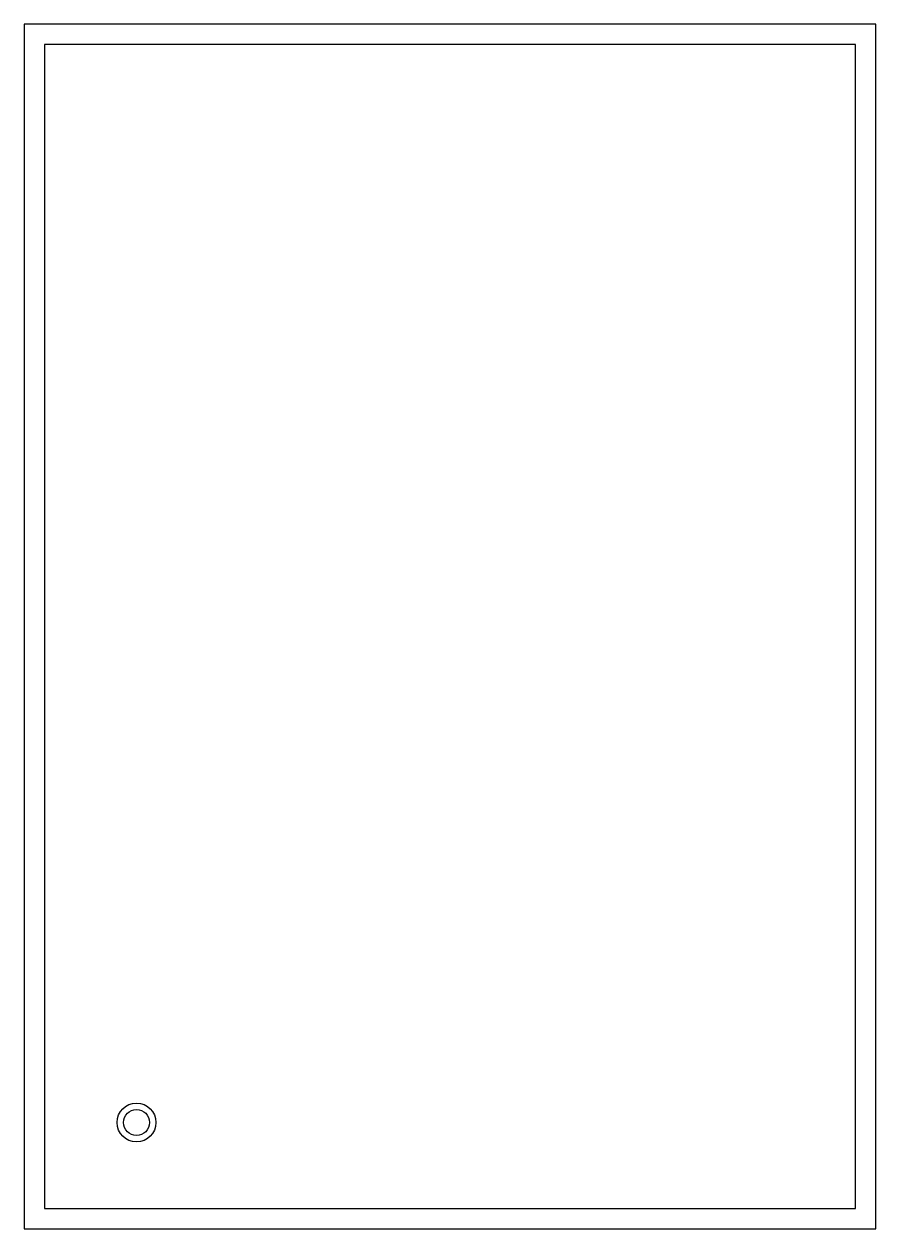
# Paper-space layout 'Elrendezés1' of a CAD drawing. Header units: metres, sheet in millimetres. Extents: x 0 to 210, y 0 to 297.
# The model-space entities are those that its viewports show. They can reach past a viewport. Long polylines and large blocks are cut down to what shows.
import ezdxf

# ---------------------------------------------------------------- set-up
doc = ezdxf.new("R2010")
doc.units = ezdxf.units.M

msp = doc.modelspace()

# ---------------------------------------------------------------- linework, layer by layer
for radius in [10, 6.67]:
    msp.add_circle((0, 0), radius)

psp = doc.layouts.new('Elrendezés1')

# ---------------------------------------------------------------- linework, layer by layer
for points in [[(0, 0), (210, 0), (210, 297), (0, 297)], [(5, 5), (205, 5), (205, 292), (5, 292)]]:
    psp.add_lwpolyline(points, close=True)

# ---------------------------------------------------------------- viewports
at = {"layer": 'Defpoints'}
psp.add_viewport(center=(105, 148.5), size=(200, 287), view_center_point=(161.03, 254.77), view_height=598.01, dxfattribs=at)

doc.saveas('drawing.dxf')
